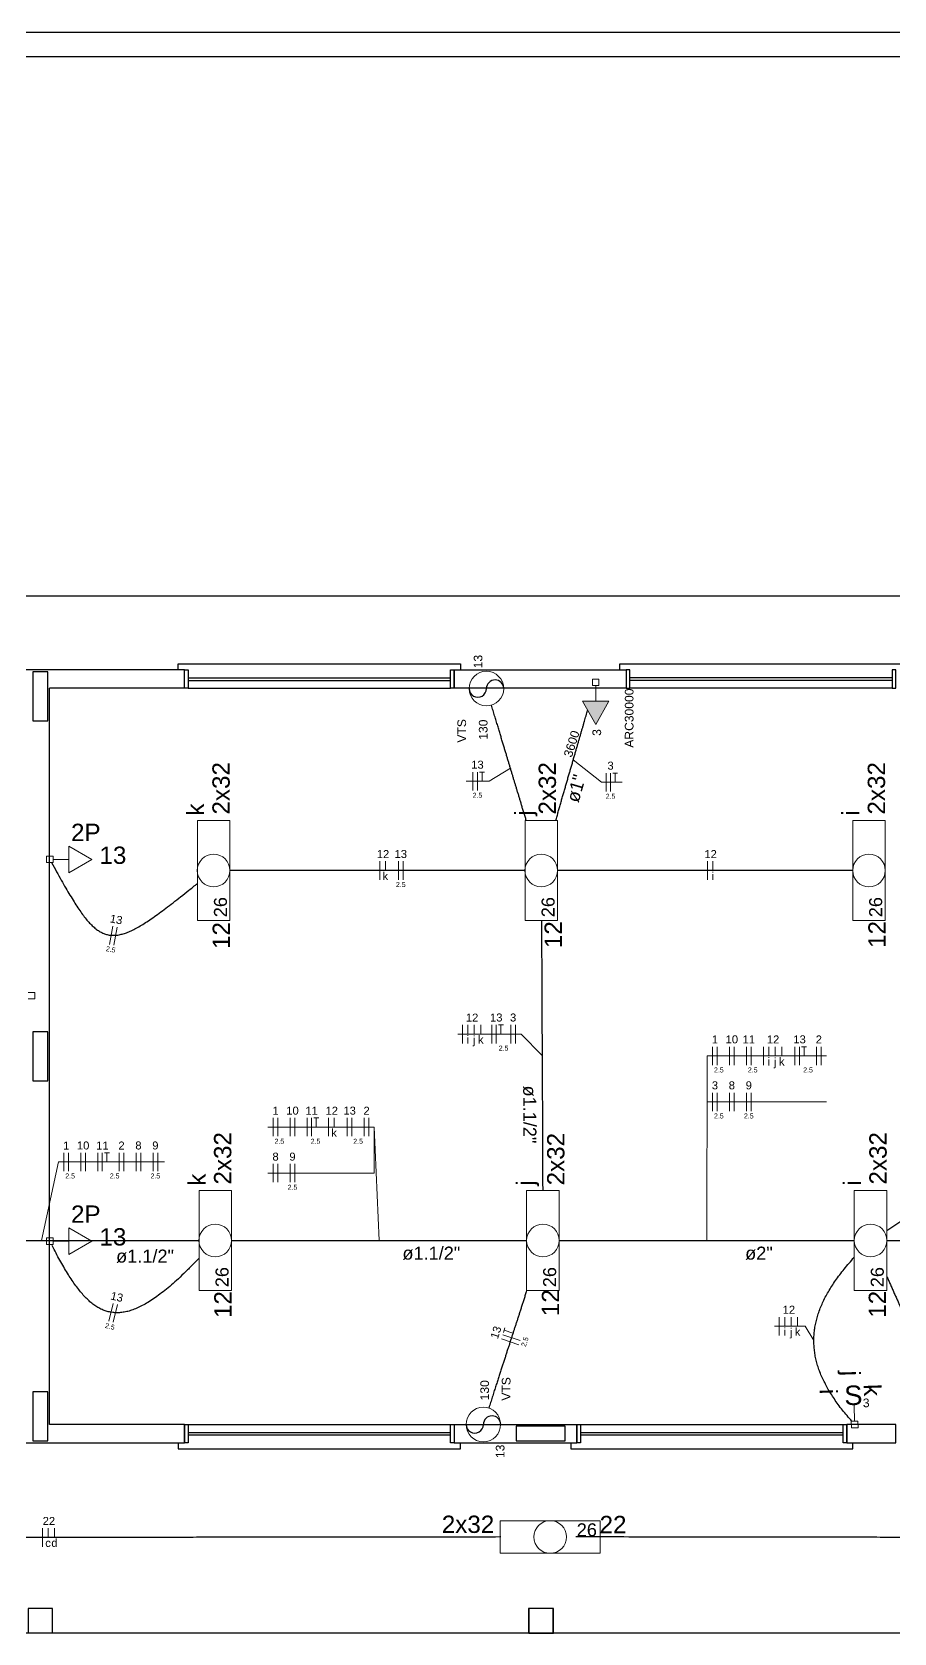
# Model space of a CAD drawing. Extents: x 210 to 779, y 61 to 241.
# Drawn here: x 359.06 to 366.08, y 209.26 to 222.31 of the extents above; entities that cross this region are included whole.
import ezdxf

# ---------------------------------------------------------------- set-up
doc = ezdxf.new("R2010")
doc.units = 0
doc.header["$LTSCALE"] = 2
doc.layers.get('0').update_dxf_attribs({"linetype": 'CONTINUOUS'})
for name, color, linetype in [('A-MURO', 2, 'CONTINUOUS'), ('A-PAREDE', 5, 'CONTINUOUS'), ('A-PISOS-NIVEL', 1, 'CONTINUOUS'), ('AR-ESQ', 2, 'CONTINUOUS')]:
    doc.layers.add(name, color=color, linetype=linetype)
for name, color, linetype, lineweight in [('EL-Condutos', 4, 'CONTINUOUS', 30), ('EL-Fios', 9, 'CONTINUOUS', 20), ('EL-Textos condutos', 7, 'CONTINUOUS', 20), ('EL-Textos fios', 7, 'CONTINUOUS', 20), ('EL-Textos pontos', 5, 'CONTINUOUS', 20), ('P-SIMBOL', 5, 'CONTINUOUS', 20)]:
    doc.layers.add(name, color=color, linetype=linetype, lineweight=lineweight)
doc.styles.add('Arial', font='arial.ttf')

msp = doc.modelspace()

# ---------------------------------------------------------------- hatches: boundary and pattern name
at = {"layer": 'P-SIMBOL', "linetype": 'Continuous'}
msp.add_hatch(color=256, dxfattribs=at).paths.add_polyline_path([(363.542, 216.854), (363.651, 216.666), (363.759, 216.854)])

# ---------------------------------------------------------------- linework, layer by layer
at = {"color": 8}
msp.add_lwpolyline([(363.306, 209.459), (363.106, 209.459), (363.106, 209.259), (363.306, 209.259), (363.306, 209.459)], close=True, dxfattribs=at)
for centre, start, end in [((362.69, 216.958), 179.981, 0.0003), ((362.831, 216.958), 0.0191, 180), ((362.806, 210.959), 0.0192, 180), ((362.665, 210.959), 179.98, 0.0002)]:
    msp.add_arc(centre, 0.0706, start, end)
at = {"layer": 'A-MURO', "color": 251}
for p, q in [((325.148, 222.31), (405.148, 222.31)), ((325.348, 222.11), (404.913, 222.11))]:
    msp.add_line(p, q, dxfattribs=at)
at = {"layer": 'A-PAREDE', "color": 251}
for p, q in [((360.298, 217.11), (357.948, 217.11)), ((360.298, 216.96), (360.298, 217.11)), ((359.198, 210.96), (359.198, 216.96)), ((360.298, 216.96), (359.198, 216.96)), ((360.298, 210.96), (359.198, 210.96)), ((360.298, 210.96), (360.298, 210.81)), ((362.498, 210.96), (363.498, 210.96)), ((362.498, 210.96), (362.498, 210.81)), ((363.498, 210.96), (363.498, 210.81)), ((365.698, 210.81), (365.698, 210.96)), ((358.842, 210.81), (360.298, 210.81)), ((362.498, 210.81), (363.498, 210.81))]:
    msp.add_line(p, q, dxfattribs=at)
for points in [[(359.063, 216.695), (359.183, 216.695), (359.183, 217.095), (359.063, 217.095)], [(363.898, 217.11), (363.898, 216.96), (362.498, 216.96), (362.498, 217.11)], [(359.063, 213.76), (359.183, 213.76), (359.183, 214.16), (359.063, 214.16)], [(359.063, 210.825), (359.183, 210.825), (359.183, 211.225), (359.063, 211.225)], [(363.003, 210.945), (363.003, 210.825), (363.403, 210.825), (363.403, 210.945)], [(366.098, 210.96), (365.698, 210.96), (365.698, 210.81), (366.098, 210.81)], [(359.223, 209.46), (359.023, 209.46), (359.023, 209.26), (359.223, 209.26)], [(363.303, 209.46), (363.103, 209.46), (363.103, 209.26), (363.303, 209.26)]]:
    msp.add_lwpolyline(points, close=True, dxfattribs=at)
at = {"layer": 'A-PISOS-NIVEL', "color": 251}
for p, q in [((400.548, 217.71), (342.148, 217.71)), ((344.513, 209.26), (369.748, 209.26))]:
    msp.add_line(p, q, dxfattribs=at)
at = {"layer": 'AR-ESQ', "color": 251}
for p, q in [((360.328, 217.045), (362.468, 217.045)), ((366.068, 217.045), (363.928, 217.045)), ((360.328, 217.025), (362.468, 217.025)), ((360.328, 216.96), (362.468, 216.96)), ((366.068, 217.025), (363.928, 217.025)), ((366.068, 216.96), (363.928, 216.96)), ((360.328, 210.96), (362.468, 210.96)), ((363.528, 210.96), (365.668, 210.96)), ((360.328, 210.895), (362.468, 210.895)), ((360.328, 210.875), (362.468, 210.875)), ((363.528, 210.895), (365.668, 210.895)), ((363.528, 210.875), (365.668, 210.875))]:
    msp.add_line(p, q, dxfattribs=at)
for points in [[(360.248, 217.11), (360.248, 217.16), (362.548, 217.16), (362.548, 217.11)], [(363.848, 217.11), (363.848, 217.16), (366.148, 217.16), (366.148, 217.11)], [(360.248, 210.81), (360.248, 210.76), (362.548, 210.76), (362.548, 210.81)], [(363.448, 210.81), (363.448, 210.76), (365.748, 210.76), (365.748, 210.81)]]:
    msp.add_lwpolyline(points, dxfattribs=at)
for points in [[(360.298, 217.11), (360.328, 217.11), (360.328, 216.96), (360.298, 216.96)], [(362.468, 217.11), (362.498, 217.11), (362.498, 216.96), (362.468, 216.96)], [(363.928, 217.11), (363.898, 217.11), (363.898, 216.96), (363.928, 216.96)], [(366.098, 217.11), (366.068, 217.11), (366.068, 216.96), (366.098, 216.96)], [(360.298, 210.96), (360.328, 210.96), (360.328, 210.81), (360.298, 210.81)], [(362.468, 210.96), (362.498, 210.96), (362.498, 210.81), (362.468, 210.81)], [(363.498, 210.96), (363.528, 210.96), (363.528, 210.81), (363.498, 210.81)], [(365.668, 210.96), (365.698, 210.96), (365.698, 210.81), (365.668, 210.81)]]:
    msp.add_lwpolyline(points, close=True, dxfattribs=at)
at = {"layer": 'EL-Condutos', "linetype": 'Continuous'}
for points in [[(363.085, 215.882), (363.075, 215.916), (363.065, 215.948), (363.055, 215.979), (363.046, 216.009), (363.038, 216.039), (363.029, 216.067), (363.021, 216.095), (363.012, 216.122), (363.004, 216.149), (362.996, 216.176), (362.988, 216.202), (362.98, 216.228), (362.972, 216.255), (362.964, 216.281), (362.956, 216.308), (362.948, 216.335), (362.94, 216.363), (362.931, 216.391), (362.923, 216.42), (362.913, 216.45), (362.904, 216.481), (362.894, 216.513), (362.884, 216.547), (362.874, 216.581), (362.863, 216.617), (362.852, 216.655), (362.84, 216.694), (362.827, 216.736), (362.814, 216.779), (362.801, 216.824)], [(363.325, 215.882), (363.336, 215.918), (363.346, 215.954), (363.356, 215.989), (363.366, 216.025), (363.376, 216.06), (363.386, 216.094), (363.396, 216.129), (363.406, 216.163), (363.416, 216.196), (363.425, 216.229), (363.435, 216.262), (363.444, 216.294), (363.453, 216.326), (363.463, 216.358), (363.471, 216.389), (363.48, 216.419), (363.489, 216.449), (363.497, 216.478), (363.506, 216.507), (363.514, 216.535), (363.522, 216.563), (363.53, 216.59), (363.537, 216.616), (363.545, 216.641), (363.552, 216.666), (363.559, 216.691), (363.566, 216.714), (363.572, 216.737), (363.578, 216.759), (363.585, 216.78)], [(359.215, 215.539), (359.256, 215.465), (359.294, 215.396), (359.33, 215.332), (359.365, 215.273), (359.398, 215.22), (359.429, 215.171), (359.46, 215.127), (359.489, 215.088), (359.518, 215.054), (359.547, 215.025), (359.575, 215), (359.604, 214.98), (359.633, 214.965), (359.662, 214.954), (359.692, 214.948), (359.724, 214.947), (359.756, 214.949), (359.79, 214.957), (359.826, 214.968), (359.864, 214.984), (359.904, 215.004), (359.947, 215.029), (359.992, 215.057), (360.04, 215.09), (360.092, 215.127), (360.146, 215.168), (360.205, 215.212), (360.267, 215.261), (360.334, 215.314), (360.405, 215.37)], [(363.074, 215.475), (362.962, 215.475), (362.856, 215.475), (362.756, 215.475), (362.662, 215.475), (362.574, 215.475), (362.49, 215.475), (362.41, 215.475), (362.335, 215.475), (362.262, 215.475), (362.193, 215.475), (362.126, 215.475), (362.061, 215.475), (361.997, 215.475), (361.934, 215.475), (361.872, 215.475), (361.81, 215.475), (361.747, 215.475), (361.683, 215.475), (361.618, 215.475), (361.551, 215.475), (361.482, 215.475), (361.409, 215.475), (361.334, 215.475), (361.254, 215.475), (361.17, 215.475), (361.082, 215.475), (360.988, 215.475), (360.888, 215.475), (360.782, 215.475), (360.67, 215.475)], [(365.745, 215.475), (365.633, 215.475), (365.527, 215.475), (365.427, 215.475), (365.333, 215.475), (365.245, 215.475), (365.161, 215.475), (365.081, 215.475), (365.006, 215.475), (364.933, 215.475), (364.864, 215.475), (364.797, 215.475), (364.732, 215.475), (364.668, 215.475), (364.605, 215.475), (364.543, 215.475), (364.481, 215.475), (364.418, 215.475), (364.354, 215.475), (364.289, 215.475), (364.222, 215.475), (364.153, 215.475), (364.08, 215.475), (364.005, 215.475), (363.925, 215.475), (363.841, 215.475), (363.753, 215.475), (363.659, 215.475), (363.559, 215.475), (363.453, 215.475), (363.341, 215.475)], [(363.209, 215.069), (363.21, 214.972), (363.21, 214.88), (363.21, 214.792), (363.211, 214.709), (363.211, 214.63), (363.212, 214.553), (363.212, 214.48), (363.212, 214.41), (363.212, 214.342), (363.213, 214.277), (363.213, 214.213), (363.213, 214.15), (363.214, 214.088), (363.214, 214.028), (363.214, 213.967), (363.214, 213.906), (363.215, 213.846), (363.215, 213.784), (363.215, 213.721), (363.215, 213.657), (363.216, 213.592), (363.216, 213.524), (363.216, 213.454), (363.217, 213.381), (363.217, 213.304), (363.217, 213.225), (363.218, 213.141), (363.218, 213.054), (363.218, 212.962), (363.219, 212.865)], [(366.024, 212.54), (366.09, 212.583), (366.155, 212.626), (366.218, 212.671), (366.279, 212.716), (366.338, 212.762), (366.396, 212.81), (366.452, 212.858), (366.505, 212.907), (366.557, 212.958), (366.608, 213.01), (366.656, 213.064), (366.702, 213.119), (366.747, 213.175), (366.789, 213.233), (366.83, 213.293), (366.869, 213.355), (366.905, 213.418), (366.94, 213.484), (366.973, 213.551), (367.004, 213.621), (367.033, 213.693), (367.059, 213.766), (367.084, 213.843), (367.107, 213.921), (367.128, 214.002), (367.146, 214.086), (367.163, 214.172), (367.177, 214.262), (367.189, 214.353), (367.2, 214.448)], [(357.85, 212.459), (357.97, 212.459), (358.082, 212.459), (358.189, 212.459), (358.289, 212.459), (358.383, 212.459), (358.473, 212.459), (358.558, 212.459), (358.639, 212.459), (358.716, 212.459), (358.79, 212.459), (358.862, 212.459), (358.932, 212.459), (359, 212.459), (359.067, 212.459), (359.134, 212.459), (359.2, 212.459), (359.267, 212.459), (359.335, 212.459), (359.405, 212.459), (359.477, 212.459), (359.551, 212.459), (359.628, 212.459), (359.709, 212.459), (359.794, 212.459), (359.884, 212.459), (359.978, 212.459), (360.078, 212.459), (360.185, 212.459), (360.297, 212.459), (360.417, 212.459)], [(360.417, 212.315), (360.353, 212.249), (360.292, 212.189), (360.234, 212.134), (360.178, 212.085), (360.124, 212.041), (360.073, 212.003), (360.024, 211.969), (359.977, 211.94), (359.932, 211.917), (359.888, 211.898), (359.847, 211.884), (359.807, 211.875), (359.768, 211.87), (359.731, 211.87), (359.695, 211.875), (359.66, 211.883), (359.626, 211.896), (359.593, 211.914), (359.56, 211.935), (359.528, 211.96), (359.497, 211.99), (359.466, 212.023), (359.436, 212.06), (359.405, 212.1), (359.375, 212.145), (359.344, 212.192), (359.314, 212.244), (359.283, 212.298), (359.251, 212.356), (359.22, 212.417)], [(360.683, 212.459), (360.795, 212.459), (360.901, 212.459), (361.001, 212.459), (361.095, 212.459), (361.183, 212.459), (361.267, 212.459), (361.347, 212.459), (361.422, 212.459), (361.495, 212.459), (361.564, 212.459), (361.631, 212.459), (361.696, 212.459), (361.76, 212.459), (361.823, 212.459), (361.885, 212.459), (361.947, 212.459), (362.01, 212.459), (362.074, 212.459), (362.139, 212.459), (362.206, 212.459), (362.275, 212.459), (362.348, 212.459), (362.423, 212.459), (362.503, 212.459), (362.587, 212.459), (362.675, 212.459), (362.769, 212.459), (362.869, 212.459), (362.975, 212.459), (363.087, 212.459)], [(363.354, 212.459), (363.467, 212.459), (363.572, 212.459), (363.672, 212.459), (363.766, 212.459), (363.855, 212.459), (363.938, 212.459), (364.018, 212.459), (364.094, 212.459), (364.166, 212.459), (364.235, 212.459), (364.302, 212.459), (364.368, 212.459), (364.431, 212.459), (364.494, 212.459), (364.556, 212.459), (364.618, 212.459), (364.681, 212.459), (364.745, 212.459), (364.81, 212.459), (364.877, 212.459), (364.947, 212.459), (365.019, 212.459), (365.095, 212.459), (365.174, 212.459), (365.258, 212.459), (365.346, 212.459), (365.44, 212.459), (365.54, 212.459), (365.646, 212.459), (365.758, 212.459)], [(366.026, 212.459), (366.143, 212.459), (366.254, 212.459), (366.357, 212.459), (366.455, 212.459), (366.547, 212.459), (366.634, 212.459), (366.716, 212.459), (366.795, 212.459), (366.87, 212.459), (366.941, 212.459), (367.011, 212.459), (367.078, 212.459), (367.144, 212.459), (367.208, 212.459), (367.273, 212.459), (367.337, 212.459), (367.401, 212.459), (367.467, 212.459), (367.534, 212.459), (367.604, 212.459), (367.675, 212.459), (367.75, 212.459), (367.829, 212.459), (367.911, 212.459), (367.998, 212.459), (368.09, 212.459), (368.188, 212.459), (368.291, 212.459), (368.402, 212.459), (368.519, 212.459)], [(365.74, 210.984), (365.7, 211.031), (365.663, 211.076), (365.628, 211.122), (365.597, 211.167), (365.568, 211.211), (365.541, 211.256), (365.518, 211.3), (365.497, 211.343), (365.479, 211.387), (365.464, 211.43), (365.451, 211.473), (365.441, 211.516), (365.435, 211.559), (365.431, 211.602), (365.429, 211.645), (365.431, 211.688), (365.435, 211.732), (365.443, 211.775), (365.453, 211.818), (365.466, 211.862), (365.482, 211.906), (365.501, 211.951), (365.523, 211.996), (365.548, 212.041), (365.576, 212.086), (365.606, 212.132), (365.64, 212.179), (365.677, 212.226), (365.717, 212.274), (365.759, 212.323)], [(366.024, 212.166), (366.039, 212.132), (366.054, 212.099), (366.068, 212.067), (366.082, 212.035), (366.096, 212.004), (366.11, 211.974), (366.123, 211.944), (366.136, 211.914), (366.149, 211.886), (366.162, 211.858), (366.174, 211.83), (366.186, 211.803), (366.198, 211.777), (366.21, 211.751), (366.221, 211.726), (366.232, 211.701), (366.243, 211.677), (366.254, 211.653), (366.264, 211.63), (366.275, 211.607), (366.284, 211.585), (366.294, 211.563), (366.304, 211.542), (366.313, 211.522), (366.322, 211.502), (366.331, 211.482), (366.339, 211.463), (366.348, 211.444), (366.356, 211.426), (366.364, 211.408)], [(363.088, 212.05), (363.077, 212.016), (363.067, 211.983), (363.057, 211.952), (363.047, 211.921), (363.037, 211.891), (363.028, 211.862), (363.019, 211.834), (363.01, 211.806), (363.001, 211.779), (362.992, 211.752), (362.983, 211.725), (362.975, 211.699), (362.966, 211.672), (362.957, 211.645), (362.949, 211.618), (362.94, 211.59), (362.93, 211.562), (362.921, 211.533), (362.912, 211.504), (362.902, 211.473), (362.892, 211.442), (362.881, 211.409), (362.87, 211.375), (362.859, 211.34), (362.847, 211.303), (362.834, 211.265), (362.821, 211.225), (362.808, 211.183), (362.794, 211.139), (362.779, 211.093)], [(362.878, 210.042), (362.526, 210.041), (362.195, 210.041), (361.883, 210.041), (361.59, 210.041), (361.313, 210.04), (361.051, 210.04), (360.803, 210.04), (360.566, 210.04), (360.34, 210.039), (360.124, 210.039), (359.914, 210.039), (359.711, 210.039), (359.512, 210.039), (359.316, 210.038), (359.122, 210.038), (358.928, 210.038), (358.732, 210.038), (358.533, 210.038), (358.33, 210.037), (358.121, 210.037), (357.904, 210.037), (357.678, 210.037), (357.442, 210.037), (357.193, 210.036), (356.931, 210.036), (356.654, 210.036), (356.361, 210.036), (356.049, 210.035), (355.718, 210.035), (355.366, 210.035)], [(370.784, 210.035), (370.446, 210.035), (370.128, 210.035), (369.83, 210.036), (369.549, 210.036), (369.284, 210.036), (369.033, 210.036), (368.795, 210.037), (368.569, 210.037), (368.353, 210.037), (368.145, 210.037), (367.945, 210.038), (367.75, 210.038), (367.559, 210.038), (367.37, 210.038), (367.183, 210.038), (366.995, 210.038), (366.806, 210.039), (366.613, 210.039), (366.415, 210.039), (366.21, 210.039), (365.998, 210.039), (365.776, 210.04), (365.544, 210.04), (365.299, 210.04), (365.041, 210.04), (364.767, 210.041), (364.476, 210.041), (364.167, 210.041), (363.838, 210.042), (363.488, 210.042)]]:
    msp.add_spline(points, degree=3, dxfattribs=at)
at = {"layer": 'EL-Fios'}
for p, q in [((362.649, 216.127), (362.649, 216.277)), ((362.687, 216.127), (362.687, 216.277)), ((362.704, 216.277), (362.744, 216.277)), ((362.724, 216.202), (362.724, 216.277)), ((363.735, 216.119), (363.735, 216.269)), ((363.772, 216.119), (363.772, 216.269)), ((363.79, 216.269), (363.83, 216.269)), ((363.81, 216.194), (363.81, 216.269)), ((361.891, 215.4), (361.891, 215.55)), ((361.936, 215.475), (361.936, 215.55)), ((362.043, 215.4), (362.043, 215.55)), ((362.081, 215.4), (362.081, 215.55)), ((364.562, 215.4), (364.562, 215.55)), ((364.607, 215.475), (364.607, 215.55)), ((359.686, 214.873), (359.713, 215.02)), ((359.723, 214.866), (359.75, 215.014)), ((362.564, 214.066), (362.564, 214.216)), ((362.609, 214.141), (362.609, 214.216)), ((362.661, 214.141), (362.661, 214.216)), ((362.714, 214.141), (362.714, 214.216)), ((362.803, 214.066), (362.803, 214.216)), ((362.84, 214.066), (362.84, 214.216)), ((362.858, 214.216), (362.898, 214.216)), ((362.878, 214.141), (362.878, 214.216)), ((362.959, 214.066), (362.959, 214.216)), ((362.997, 214.066), (362.997, 214.216)), ((364.604, 213.888), (364.604, 214.038)), ((364.642, 213.888), (364.642, 214.038)), ((364.742, 213.888), (364.742, 214.038)), ((364.78, 213.888), (364.78, 214.038)), ((364.88, 213.888), (364.88, 214.038)), ((364.918, 213.888), (364.918, 214.038)), ((365.018, 213.888), (365.018, 214.038)), ((365.063, 213.963), (365.063, 214.038)), ((365.115, 213.963), (365.115, 214.038)), ((365.168, 213.963), (365.168, 214.038)), ((365.275, 213.888), (365.275, 214.038)), ((365.313, 213.888), (365.313, 214.038)), ((365.33, 214.038), (365.37, 214.038)), ((365.35, 213.963), (365.35, 214.038)), ((365.451, 213.888), (365.451, 214.038)), ((365.488, 213.888), (365.488, 214.038)), ((364.604, 213.513), (364.604, 213.663)), ((364.642, 213.513), (364.642, 213.663)), ((364.742, 213.513), (364.742, 213.663)), ((364.78, 213.513), (364.78, 213.663)), ((364.88, 213.513), (364.88, 213.663)), ((364.918, 213.513), (364.918, 213.663)), ((361.022, 213.308), (361.022, 213.458)), ((361.059, 213.308), (361.059, 213.458)), ((361.16, 213.308), (361.16, 213.458)), ((361.197, 213.308), (361.197, 213.458)), ((361.298, 213.308), (361.298, 213.458)), ((361.335, 213.308), (361.335, 213.458)), ((361.353, 213.458), (361.393, 213.458)), ((361.373, 213.383), (361.373, 213.458)), ((361.473, 213.308), (361.473, 213.458)), ((361.518, 213.383), (361.518, 213.458)), ((361.626, 213.308), (361.626, 213.458)), ((361.663, 213.308), (361.663, 213.458)), ((361.764, 213.308), (361.764, 213.458)), ((361.801, 213.308), (361.801, 213.458)), ((359.315, 213.024), (359.315, 213.174)), ((359.353, 213.024), (359.353, 213.174)), ((359.453, 213.024), (359.453, 213.174)), ((359.491, 213.024), (359.491, 213.174)), ((359.591, 213.024), (359.591, 213.174)), ((359.628, 213.024), (359.628, 213.174)), ((359.646, 213.174), (359.686, 213.174)), ((359.666, 213.099), (359.666, 213.174)), ((359.766, 213.024), (359.766, 213.174)), ((359.804, 213.024), (359.804, 213.174)), ((359.904, 213.024), (359.904, 213.174)), ((359.942, 213.024), (359.942, 213.174)), ((360.042, 213.024), (360.042, 213.174)), ((360.08, 213.024), (360.08, 213.174)), ((361.022, 212.933), (361.022, 213.083)), ((361.059, 212.933), (361.059, 213.083)), ((361.16, 212.933), (361.16, 213.083)), ((361.197, 212.933), (361.197, 213.083)), ((359.682, 211.8), (359.716, 211.946)), ((359.718, 211.792), (359.753, 211.938)), ((365.147, 211.685), (365.147, 211.835)), ((365.192, 211.76), (365.192, 211.835)), ((365.245, 211.76), (365.245, 211.835)), ((365.297, 211.76), (365.297, 211.835)), ((363.036, 211.645), (362.893, 211.691)), ((362.899, 211.708), (362.911, 211.746)), ((362.976, 211.704), (362.905, 211.727)), ((363.025, 211.609), (362.882, 211.656)), ((359.141, 209.963), (359.141, 210.113)), ((359.186, 210.038), (359.186, 210.113)), ((359.238, 210.038), (359.238, 210.113))]:
    msp.add_line(p, q, dxfattribs=at)
at = {"layer": 'EL-Textos fios'}
for p, q in [((363.468, 216.378), (363.697, 216.194)), ((362.956, 216.31), (362.782, 216.202)), ((362.782, 216.202), (362.596, 216.202)), ((363.697, 216.194), (363.867, 216.194)), ((363.042, 214.141), (362.527, 214.141)), ((363.214, 213.967), (363.042, 214.141)), ((364.556, 212.459), (364.559, 213.963)), ((364.559, 213.963), (365.533, 213.963)), ((364.559, 213.963), (364.559, 213.588)), ((364.559, 213.588), (365.533, 213.588)), ((361.846, 213.383), (360.977, 213.383)), ((361.885, 212.459), (361.846, 213.383)), ((361.846, 213.383), (361.846, 213.008)), ((359.134, 212.459), (359.27, 213.099)), ((359.27, 213.099), (360.135, 213.099)), ((361.846, 213.008), (360.977, 213.008)), ((365.358, 211.76), (365.11, 211.76)), ((365.429, 211.645), (365.358, 211.76))]:
    msp.add_line(p, q, dxfattribs=at)
at = {"layer": 'P-SIMBOL'}
for p, q in [((363.624, 217.035), (363.677, 217.035)), ((363.624, 216.982), (363.624, 217.035)), ((363.677, 217.035), (363.677, 216.982)), ((363.677, 216.982), (363.624, 216.982)), ((363.651, 216.854), (363.651, 216.982)), ((363.542, 216.854), (363.759, 216.854)), ((363.651, 216.666), (363.542, 216.854)), ((363.759, 216.854), (363.651, 216.666)), ((360.404, 215.067), (360.404, 215.883)), ((360.404, 215.883), (360.669, 215.883)), ((360.669, 215.067), (360.669, 215.883)), ((363.075, 215.067), (363.075, 215.883)), ((363.075, 215.883), (363.34, 215.883)), ((363.34, 215.067), (363.34, 215.883)), ((365.746, 215.067), (365.746, 215.883)), ((365.746, 215.883), (366.011, 215.883)), ((366.011, 215.067), (366.011, 215.883)), ((359.355, 215.674), (359.543, 215.565)), ((359.355, 215.457), (359.355, 215.674)), ((359.174, 215.539), (359.174, 215.592)), ((359.174, 215.592), (359.227, 215.592)), ((359.227, 215.539), (359.174, 215.539)), ((359.227, 215.592), (359.227, 215.539)), ((359.355, 215.565), (359.227, 215.565)), ((359.543, 215.565), (359.355, 215.457)), ((360.404, 215.067), (360.669, 215.067)), ((363.075, 215.067), (363.34, 215.067)), ((365.746, 215.067), (366.011, 215.067)), ((359.024, 214.481), (359.077, 214.481)), ((359.077, 214.428), (359.024, 214.428)), ((359.077, 214.481), (359.077, 214.428)), ((360.417, 212.051), (360.417, 212.867)), ((360.417, 212.867), (360.682, 212.867)), ((360.682, 212.051), (360.682, 212.867)), ((363.088, 212.051), (363.088, 212.867)), ((363.088, 212.867), (363.353, 212.867)), ((363.353, 212.051), (363.353, 212.867)), ((365.759, 212.051), (365.759, 212.867)), ((365.759, 212.867), (366.024, 212.867)), ((366.024, 212.051), (366.024, 212.867)), ((359.174, 212.427), (359.174, 212.48)), ((359.174, 212.48), (359.227, 212.48)), ((359.227, 212.48), (359.227, 212.427)), ((359.355, 212.562), (359.543, 212.454)), ((359.355, 212.345), (359.355, 212.562)), ((359.227, 212.427), (359.174, 212.427)), ((359.355, 212.454), (359.227, 212.454)), ((359.543, 212.454), (359.355, 212.345)), ((360.417, 212.051), (360.682, 212.051)), ((363.088, 212.051), (363.353, 212.051)), ((365.759, 212.051), (366.024, 212.051)), ((365.757, 211.114), (365.761, 210.986)), ((365.735, 210.985), (365.788, 210.986)), ((365.737, 210.932), (365.735, 210.985)), ((365.79, 210.933), (365.737, 210.932)), ((365.788, 210.986), (365.79, 210.933)), ((362.872, 209.91), (362.872, 210.175)), ((363.688, 210.175), (362.872, 210.175)), ((363.688, 209.91), (363.688, 210.175)), ((363.688, 209.91), (362.872, 209.91))]:
    msp.add_line(p, q, dxfattribs=at)
for centre, radius in [((362.76, 216.958), 0.141), ((360.536, 215.475), 0.133), ((363.207, 215.475), 0.133), ((365.879, 215.475), 0.133), ((360.549, 212.459), 0.133), ((363.221, 212.459), 0.133), ((365.892, 212.459), 0.133), ((362.735, 210.959), 0.141), ((363.28, 210.042), 0.133)]:
    msp.add_circle(centre, radius, dxfattribs=at)

# ---------------------------------------------------------------- texts
at = {"layer": 'EL-Textos condutos', "char_height": 0.1059, "attachment_point": 8, "line_spacing_factor": 0.798, "style": 'Arial'}
for s, insert, width, rotation in [('ø1"', (363.544, 216.129), 0.38124, 73.8829), ('ø1.1/2"', (363.058, 213.486), 0.88956, 270.2519)]:
    msp.add_mtext(s, dxfattribs=dict(at, insert=insert, width=width, rotation=rotation))
for s, insert, width in [('ø1.1/2"', (359.977, 212.276), 0.88956), ('ø1.1/2"', (362.311, 212.3), 0.88956), ('ø2"', (364.982, 212.3), 0.38124)]:
    msp.add_mtext(s, dxfattribs=dict(at, insert=insert, width=width))
at = {"layer": 'EL-Textos fios', "attachment_point": 8, "line_spacing_factor": 0.798, "style": 'Arial'}
for s, insert, char_height, width in [('13', (362.687, 216.304), 0.0653, 0.15673), ('3', (363.772, 216.296), 0.0653, 0.07837), ('2.5', (362.687, 216.067), 0.0406, 0.14614), ('2.5', (363.772, 216.059), 0.0406, 0.14614), ('12', (361.917, 215.576), 0.0653, 0.15673), ('13', (362.062, 215.576), 0.0653, 0.15673), ('12', (364.588, 215.576), 0.0653, 0.15673), ('k', (361.936, 215.397), 0.0653, 0.07837), ('i', (364.607, 215.397), 0.0653, 0.07837), ('2.5', (362.062, 215.34), 0.0406, 0.14614), ('12', (362.643, 214.243), 0.0653, 0.15673), ('13', (362.84, 214.243), 0.0653, 0.15673), ('3', (362.978, 214.243), 0.0653, 0.07837), ('i', (362.609, 214.064), 0.0653, 0.07837), ('j', (362.661, 214.042), 0.0653, 0.07837), ('k', (362.714, 214.064), 0.0653, 0.07837), ('2.5', (362.9, 214.006), 0.0406, 0.14614), ('1', (364.623, 214.065), 0.0653, 0.07837), ('10', (364.761, 214.065), 0.0653, 0.15673), ('11', (364.899, 214.065), 0.0653, 0.15673), ('12', (365.097, 214.065), 0.0653, 0.15673), ('13', (365.313, 214.065), 0.0653, 0.15673), ('2', (365.47, 214.065), 0.0653, 0.07837), ('i', (365.063, 213.885), 0.0653, 0.07837), ('j', (365.115, 213.863), 0.0653, 0.07837), ('k', (365.168, 213.885), 0.0653, 0.07837), ('2.5', (364.655, 213.828), 0.0406, 0.14614), ('2.5', (364.931, 213.828), 0.0406, 0.14614), ('2.5', (365.382, 213.828), 0.0406, 0.14614), ('3', (364.623, 213.69), 0.0653, 0.07837), ('8', (364.761, 213.69), 0.0653, 0.07837), ('9', (364.899, 213.69), 0.0653, 0.07837), ('1', (361.041, 213.484), 0.0653, 0.07837), ('10', (361.179, 213.484), 0.0653, 0.15673), ('11', (361.335, 213.484), 0.0653, 0.15673), ('12', (361.499, 213.484), 0.0653, 0.15673), ('13', (361.645, 213.484), 0.0653, 0.15673), ('2', (361.783, 213.484), 0.0653, 0.07837), ('2.5', (364.655, 213.453), 0.0406, 0.14614), ('2.5', (364.899, 213.453), 0.0406, 0.14614), ('1', (359.334, 213.2), 0.0653, 0.07837), ('10', (359.472, 213.2), 0.0653, 0.15673), ('11', (359.629, 213.2), 0.0653, 0.15673), ('2', (359.785, 213.2), 0.0653, 0.07837), ('8', (359.923, 213.2), 0.0653, 0.07837), ('9', (360.061, 213.2), 0.0653, 0.07837), ('2.5', (361.072, 213.247), 0.0406, 0.14614), ('2.5', (361.367, 213.247), 0.0406, 0.14614), ('k', (361.518, 213.305), 0.0653, 0.07837), ('2.5', (361.714, 213.247), 0.0406, 0.14614), ('8', (361.041, 213.109), 0.0653, 0.07837), ('9', (361.179, 213.109), 0.0653, 0.07837), ('2.5', (359.366, 212.964), 0.0406, 0.14614), ('2.5', (359.729, 212.964), 0.0406, 0.14614), ('2.5', (360.061, 212.964), 0.0406, 0.14614), ('2.5', (361.179, 212.872), 0.0406, 0.14614), ('12', (365.226, 211.862), 0.0653, 0.15673), ('i', (365.193, 211.682), 0.0653, 0.07837), ('j', (365.245, 211.66), 0.0653, 0.07837), ('k', (365.297, 211.682), 0.0653, 0.07837), ('22', (359.193, 210.14), 0.0653, 0.15673), ('c', (359.186, 209.96), 0.0653, 0.07837), ('d', (359.238, 209.96), 0.0653, 0.07837)]:
    msp.add_mtext(s, dxfattribs=dict(at, insert=insert, char_height=char_height, width=width))
for s, insert, char_height, width, rotation in [('13', (359.736, 215.043), 0.0653, 0.15673, 349.6246), ('2.5', (359.693, 214.811), 0.0406, 0.14614, 349.6246), ('13', (359.74, 211.967), 0.0653, 0.15673, 346.777), ('2.5', (359.686, 211.738), 0.0406, 0.14614, 346.777), ('13', (362.869, 211.699), 0.0653, 0.15673, 72.0724), ('2.5', (363.093, 211.627), 0.0406, 0.14614, 72.0724)]:
    msp.add_mtext(s, dxfattribs=dict(at, insert=insert, char_height=char_height, width=width, rotation=rotation))
at = {"layer": 'EL-Textos pontos', "line_spacing_factor": 0.798, "style": 'Arial'}
for s, insert, char_height, width, attachment_point, rotation in [('13', (362.728, 217.178), 0.0706, 0.16944, 8, 90.0002), ('ARC30000', (363.96, 216.717), 0.0706, 0.67776, 8, 90.0002), ('VTS', (362.595, 216.613), 0.0706, 0.25416, 8, 90.0002), ('130', (362.77, 216.623), 0.0706, 0.25416, 8, 90.0002), ('3600', (363.489, 216.497), 0.0706, 0.33888, 8, 72.7632), ('3', (363.696, 216.6), 0.0706, 0.08472, 8, 90.0002), ('2x32', (360.669, 215.931), 0.1412, 0.67776, 7, 90.0002), ('2x32', (363.329, 215.931), 0.1412, 0.67776, 7, 90.0002), ('2x32', (366.012, 215.931), 0.1412, 0.67776, 7, 90.0002), ('k', (360.458, 215.922), 0.141, 0.16944, 7, 90.0002), ('j', (363.176, 215.922), 0.141, 0.16944, 7, 90.0002), ('i', (365.8, 215.922), 0.141, 0.16944, 7, 90.0002), ('12', (360.669, 214.835), 0.1412, 0.33888, 7, 90.0002), ('12', (363.375, 214.842), 0.1412, 0.33888, 7, 90.0002), ('12', (366.015, 214.844), 0.1412, 0.33888, 7, 90.0002), ('2x32', (360.682, 212.915), 0.1412, 0.67776, 7, 90.0002), ('2x32', (363.398, 212.908), 0.1412, 0.67776, 7, 90.0002), ('2x32', (366.025, 212.915), 0.1412, 0.67776, 7, 90.0002), ('k', (360.471, 212.905), 0.141, 0.16944, 7, 90.0002), ('j', (363.189, 212.905), 0.141, 0.16944, 7, 90.0002), ('i', (365.813, 212.905), 0.141, 0.16944, 7, 90.0002), ('12', (360.682, 211.827), 0.1412, 0.33888, 7, 90.0002), ('12', (363.353, 211.842), 0.1412, 0.33888, 7, 90.0002), ('12', (366.018, 211.829), 0.1412, 0.33888, 7, 90.0002), ('130', (362.782, 211.238), 0.0706, 0.25416, 8, 90.0002), ('VTS', (362.957, 211.249), 0.0706, 0.25416, 8, 90.0002), ('j', (365.623, 211.373), 0.141, 0.16944, 8, 271.9249), ('i', (365.478, 211.225), 0.141, 0.16944, 8, 271.9249), ('k', (365.836, 211.237), 0.141, 0.16944, 8, 271.9249), ('13', (362.908, 210.74), 0.0706, 0.16944, 8, 90.0002)]:
    msp.add_mtext(s, dxfattribs=dict(at, insert=insert, char_height=char_height, width=width, attachment_point=attachment_point, rotation=rotation))
at = {"layer": 'EL-Textos pontos', "char_height": 0.1412, "line_spacing_factor": 0.798, "style": 'Arial'}
for s, insert, width, attachment_point in [('2P', (359.494, 215.715), 0.33888, 8), ('13', (359.715, 215.527), 0.33888, 8), ('2P', (359.494, 212.603), 0.33888, 8), ('13', (359.715, 212.416), 0.33888, 8), ('2x32', (362.824, 210.073), 0.67776, 9), ('22', (363.902, 210.073), 0.33888, 9)]:
    msp.add_mtext(s, dxfattribs=dict(at, insert=insert, width=width, attachment_point=attachment_point))
at = {"layer": 'P-SIMBOL', "attachment_point": 7, "line_spacing_factor": 0.798, "style": 'Arial'}
for s, insert, char_height, width, rotation in [('26', (360.646, 215.094), 0.1059, 0.25416, 90.0002), ('26', (363.317, 215.094), 0.1059, 0.25416, 90.0002), ('26', (365.988, 215.094), 0.1059, 0.25416, 90.0002), ('26', (360.659, 212.078), 0.1059, 0.25416, 90.0002), ('26', (363.33, 212.078), 0.1059, 0.25416, 90.0002), ('26', (366.001, 212.078), 0.1059, 0.25416, 90.0002), ('S', (365.68, 211.113), 0.159, 0.19062, 1.9251), ('3', (365.83, 211.098), 0.0706, 0.08472, 1.9251)]:
    msp.add_mtext(s, dxfattribs=dict(at, insert=insert, char_height=char_height, width=width, rotation=rotation))
at = {"layer": 'P-SIMBOL', "insert": (363.661, 210.046), "char_height": 0.1059, "width": 0.25416, "attachment_point": 9, "line_spacing_factor": 0.798, "style": 'Arial'}
msp.add_mtext('26', dxfattribs=at)

doc.saveas('drawing.dxf')
